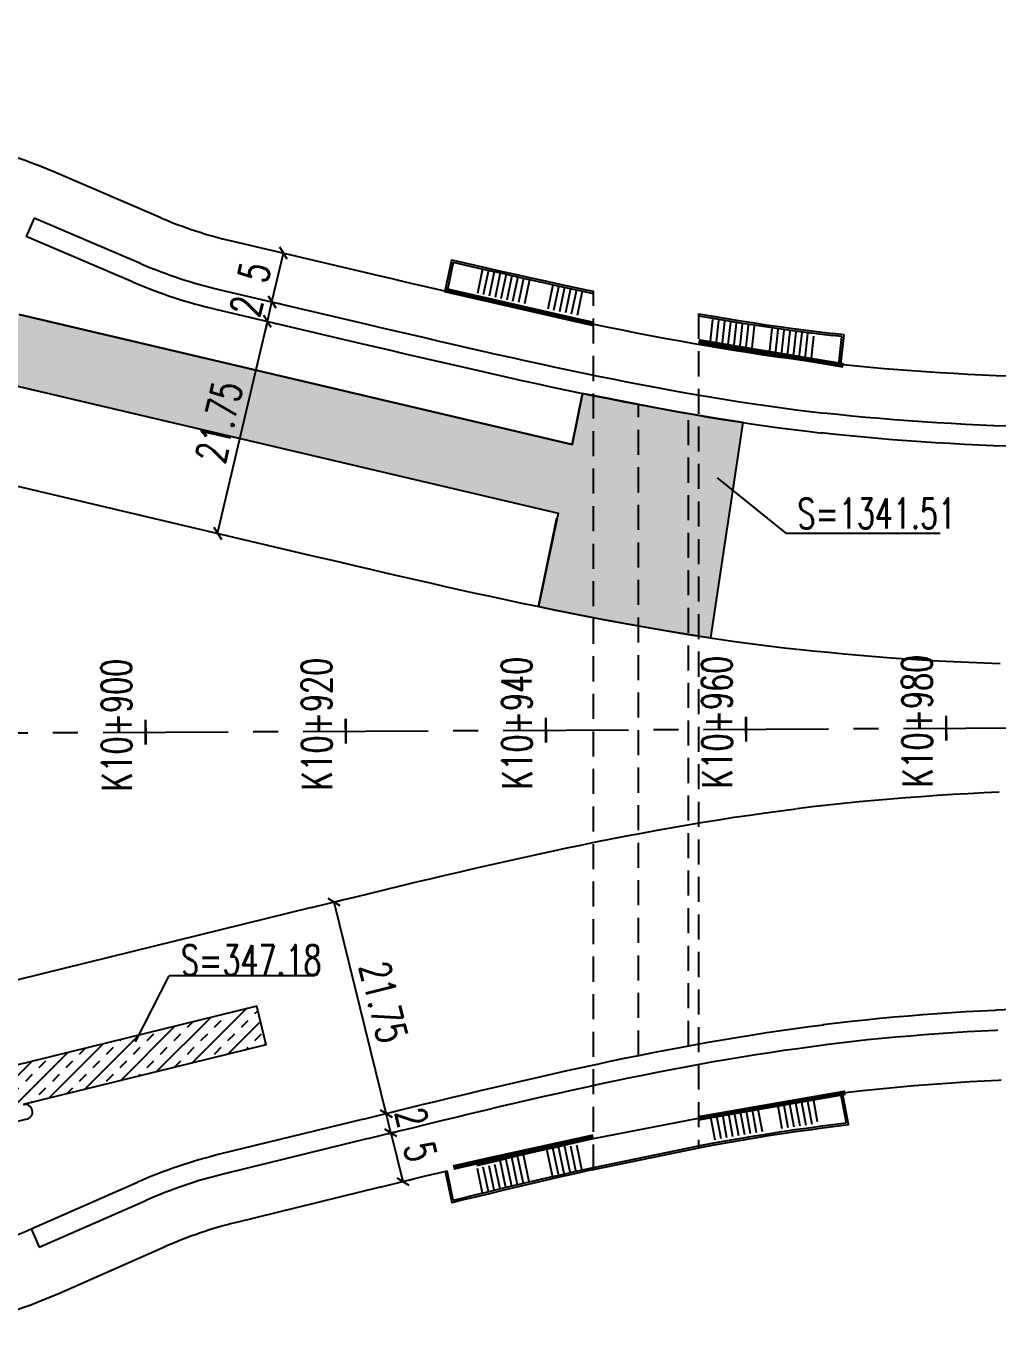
# Model space of a CAD drawing. Extents: x 113363 to 119694, y 18926 to 19620.
# Drawn here: x 115055.3 to 115152.4, y 19210.6 to 19341.7 of the extents above; entities that cross this region are included whole.
import ezdxf
from ezdxf.enums import TextEntityAlignment as Align

# ---------------------------------------------------------------- set-up
doc = ezdxf.new("R2010")
doc.units = 0
for name, pattern in [('CENTER', [2, 1.25, -0.25, 0.25, -0.25]), ('CONTINOUS', [0]), ('HIDDENX2', [0.75, 0.5, -0.25])]:
    doc.linetypes.add(name, pattern=pattern)
for name, color, linetype in [('AXIS', 2, 'Continuous'), ('SZ-ZH-DIM', 7, 'Continuous'), ('人行道', 1, 'Continuous'), ('地下通道', 6, 'Continuous'), ('对应标注', 1, 'Continuous'), ('树池绿化', 3, 'Continuous'), ('横断面宽度标注', 7, 'Continuous'), ('现状', 5, 'Continuous'), ('计量填充层2', 241, 'Continuous'), ('辅助填充', 3, 'Continuous')]:
    doc.layers.add(name, color=color, linetype=linetype)
doc.styles.add('hysztext', font='txtd.shx', dxfattribs={"width": 0.7, "bigfont": 'hztxt.shx'})
doc.styles.add('txtd', font='txtd.shx', dxfattribs={"width": 0.7, "bigfont": 'hztxt.shx'})
doc.dimstyles.get("Standard").update_dxf_attribs({"dimtxt": 3, "dimasz": 1, "dimexe": 1, "dimexo": 0.625, "dimgap": 0.9, "dimtad": 1, "dimdsep": 46, "dimtxsty": 'txtd', "dimblk": 'OBLIQUE', "dimcen": 0.09, "dimclrd": 256, "dimadec": 0, "dimazin": 0, "dimtfac": 1, "dimtix": 1, "dimtmove": 2, "dimatfit": 3, "dimfxl": 1, "dimtolj": 1, "dimtzin": 0, "dimlwd": -1, "dimarcsym": 0})

# ---------------------------------------------------------------- blocks, each defined once
blk = doc.blocks.new('_Oblique')
at = {"color": 0, "linetype": 'ByBlock', "lineweight": -2}
blk.add_line((-0.5, -0.5), (0.5, 0.5), dxfattribs=at)
blk = doc.blocks.new('*U47')
at = {"layer": '横断面宽度标注', "linetype": 'CONTINOUS', "transparency": 16777216}
blk.add_line((115074.44, 19291.09), (115079.42, 19312.26), dxfattribs=at)
at = {"layer": '横断面宽度标注', "color": 0, "linetype": 'CONTINOUS', "lineweight": -2, "transparency": 16777216}
for p, q in [((115080.02, 19312.12), (115080.39, 19312.03)), ((115075.05, 19290.94), (115075.42, 19290.86))]:
    blk.add_line(p, q, dxfattribs=at)
at = {"layer": '横断面宽度标注', "linetype": 'CONTINOUS', "transparency": 16777216}
for p, rotation in [((115079.42, 19312.26), 76.78580973815012), ((115074.44, 19291.09), 256.7858097381501)]:
    blk.add_blockref('_Oblique', p, dxfattribs=dict(at, rotation=rotation))
at = {"layer": '横断面宽度标注', "color": 0, "linetype": 'CONTINOUS', "transparency": 16777216, "insert": (115074.59, 19302.22), "char_height": 3, "width": 0.000000001, "attachment_point": 5, "rotation": 76.7858, "style": 'txtd'}
blk.add_mtext('\\A1;21.75', dxfattribs=at)
blk = doc.blocks.new('*U58')
at = {"layer": '横断面宽度标注', "linetype": 'CONTINOUS', "transparency": 16777216}
for p, q in [((115079.42, 19312.26), (115079.87, 19314.21)), ((115079.87, 19314.21), (115080.1, 19315.18)), ((115079.42, 19312.26), (115079.19, 19311.29))]:
    blk.add_line(p, q, dxfattribs=at)
at = {"layer": '横断面宽度标注', "color": 0, "linetype": 'CONTINOUS', "lineweight": -2, "transparency": 16777216}
for p, q in [((115080.48, 19314.07), (115080.85, 19313.98)), ((115080.02, 19312.12), (115080.39, 19312.03))]:
    blk.add_line(p, q, dxfattribs=at)
at = {"layer": '横断面宽度标注', "linetype": 'CONTINOUS', "transparency": 16777216}
for p, rotation in [((115079.87, 19314.21), 256.7858097384218), ((115079.42, 19312.26), 76.78580973842183)]:
    blk.add_blockref('_Oblique', p, dxfattribs=dict(at, rotation=rotation))
at = {"layer": '横断面宽度标注', "color": 0, "linetype": 'CONTINOUS', "transparency": 16777216, "insert": (115077.31, 19313.78), "char_height": 3, "width": 0.000000001, "attachment_point": 5, "rotation": 76.7858, "style": 'txtd'}
blk.add_mtext('\\A1;2', dxfattribs=at)
blk = doc.blocks.new('*U69')
at = {"layer": '横断面宽度标注', "color": 0, "linetype": 'CONTINOUS', "lineweight": -2, "transparency": 16777216}
for p, q in [((115080.41, 19319.22), (115080.04, 19319.3)), ((115080.48, 19314.07), (115080.85, 19313.98))]:
    blk.add_line(p, q, dxfattribs=at)
at = {"layer": '横断面宽度标注', "linetype": 'CONTINOUS', "transparency": 16777216}
blk.add_line((115079.87, 19314.21), (115081.02, 19319.08), dxfattribs=at)
for p, rotation in [((115081.02, 19319.08), 76.7858097384218), ((115079.87, 19314.21), 256.7858097384218)]:
    blk.add_blockref('_Oblique', p, dxfattribs=dict(at, rotation=rotation))
at = {"layer": '横断面宽度标注', "color": 0, "linetype": 'CONTINOUS', "transparency": 16777216, "insert": (115078.11, 19317.19), "char_height": 3, "width": 0.000000001, "attachment_point": 5, "rotation": 76.7858, "style": 'txtd'}
blk.add_mtext('\\A1;5', dxfattribs=at)
blk = doc.blocks.new('*U80')
at = {"layer": '横断面宽度标注', "linetype": 'CONTINOUS', "transparency": 16777216}
for p, q in [((115091.28, 19233.14), (115091.04, 19234.11)), ((115091.75, 19231.2), (115091.28, 19233.14)), ((115091.75, 19231.2), (115091.99, 19230.23))]:
    blk.add_line(p, q, dxfattribs=at)
at = {"layer": '横断面宽度标注', "color": 0, "linetype": 'CONTINOUS', "lineweight": -2, "transparency": 16777216}
for p, q in [((115091.14, 19233.1), (115092.25, 19233.38)), ((115091.61, 19231.16), (115092.72, 19231.43))]:
    blk.add_line(p, q, dxfattribs=at)
at = {"layer": '横断面宽度标注', "linetype": 'CONTINOUS', "transparency": 16777216}
for p, rotation in [((115091.28, 19233.14), 283.7855561262949), ((115091.75, 19231.2), 103.7855561262949)]:
    blk.add_blockref('_Oblique', p, dxfattribs=dict(at, rotation=rotation))
at = {"layer": '横断面宽度标注', "color": 0, "linetype": 'CONTINOUS', "transparency": 16777216, "insert": (115093.84, 19232.74), "char_height": 3, "width": 0.000000001, "attachment_point": 5, "rotation": 283.7856, "style": 'txtd'}
blk.add_mtext('\\A1;2', dxfattribs=at)
blk = doc.blocks.new('*U91')
at = {"layer": '横断面宽度标注', "color": 0, "linetype": 'CONTINOUS', "lineweight": -2, "transparency": 16777216}
for p, q in [((115091.44, 19231.12), (115092.72, 19231.43)), ((115093.55, 19226.49), (115093.91, 19226.58))]:
    blk.add_line(p, q, dxfattribs=at)
at = {"layer": '横断面宽度标注', "linetype": 'CONTINOUS', "transparency": 16777216}
blk.add_line((115091.75, 19231.2), (115092.94, 19226.34), dxfattribs=at)
for p, rotation in [((115091.75, 19231.2), 103.7855561263446), ((115092.94, 19226.34), 283.7855561263445)]:
    blk.add_blockref('_Oblique', p, dxfattribs=dict(at, rotation=rotation))
at = {"layer": '横断面宽度标注', "color": 0, "linetype": 'CONTINOUS', "transparency": 16777216, "insert": (115094.68, 19229.34), "char_height": 3, "width": 0.000000001, "attachment_point": 5, "rotation": 283.7856, "style": 'txtd'}
blk.add_mtext('\\A1;5', dxfattribs=at)
blk = doc.blocks.new('*U102')
at = {"layer": '横断面宽度标注', "color": 0, "linetype": 'CONTINOUS', "lineweight": -2, "transparency": 16777216}
for p, q in [((115085.95, 19254.23), (115087.06, 19254.5)), ((115091.14, 19233.1), (115092.25, 19233.38))]:
    blk.add_line(p, q, dxfattribs=at)
at = {"layer": '横断面宽度标注', "linetype": 'CONTINOUS', "transparency": 16777216}
blk.add_line((115091.28, 19233.14), (115086.09, 19254.26), dxfattribs=at)
for p, rotation in [((115086.09, 19254.26), 103.7855561263446), ((115091.28, 19233.14), 283.7855561263445)]:
    blk.add_blockref('_Oblique', p, dxfattribs=dict(at, rotation=rotation))
at = {"layer": '横断面宽度标注', "color": 0, "linetype": 'CONTINOUS', "transparency": 16777216, "insert": (115091.02, 19244.27), "char_height": 3, "width": 0.000000001, "attachment_point": 5, "rotation": 283.7856, "style": 'txtd'}
blk.add_mtext('\\A1;21.75', dxfattribs=at)

msp = doc.modelspace()

# ---------------------------------------------------------------- hatches: boundary and pattern name
at = {"layer": '计量填充层2'}
h = msp.add_hatch(dxfattribs=at)
h.set_pattern_fill('TRANS', color=256, scale=0.3, angle=45, style=0)
h.paths.add_polyline_path([(114676.45, 19303.319), (114676.852, 19301.873), (114774.965, 19325.946), (114785.597, 19328.539), (114793.198, 19330.344), (114798.595, 19331.579), (114808.349, 19333.677), (114815.183, 19335.014), (114823.781, 19336.503), (114833.939, 19337.944), (114840.923, 19338.731), (114848.657, 19339.411), (114857.205, 19339.931), (114868.313, 19340.242), (114877.786, 19340.185), (114886.579, 19339.866), (114896.364, 19339.207), (114906.313, 19338.209), (114917.793, 19336.641), (114926.66, 19335.136), (114934.338, 19333.66), (114943.97, 19331.63), (114951.767, 19329.882), (114959.574, 19328.073), (114973.448, 19324.817), (114983.524, 19322.451), (114996.861, 19319.32), (115008.509, 19316.585), (115108.453, 19293.117), (115106.515, 19283.77), (115108.597, 19283.345), (115113.471, 19282.395), (115118.787, 19281.443), (115123.722, 19280.65), (115126.969, 19302.156), (115124.563, 19302.532), (115120.578, 19303.207), (115118.051, 19303.666), (115113.49, 19304.546), (115110.9, 19305.074), (115109.851, 19299.979), (115054.615, 19312.949), (115053.929, 19310.028), (115054.277, 19309.839), (115054.481, 19309.493), (115054.412, 19308.933), (115054.088, 19308.625), (115053.586, 19308.568), (115053.357, 19307.594), (115004.89, 19318.975), (114992.833, 19321.806), (114980.944, 19324.598), (114967.918, 19327.656), (114960.654, 19329.361), (114955.299, 19330.608), (114948.528, 19332.154), (114941.486, 19333.704), (114932.608, 19335.535), (114924.79, 19336.997), (114916.297, 19338.387), (114908.233, 19339.49), (114902.694, 19340.119), (114893.148, 19340.963), (114883.768, 19341.497), (114874.254, 19341.741), (114867.386, 19341.732), (114859.133, 19341.515), (114847.587, 19340.834), (114837.035, 19339.823), (114827.419, 19338.576), (114818.499, 19337.138), (114809.104, 19335.361), (114800.31, 19333.499), (114792.871, 19331.808), (114781.615, 19329.118), (114773.342, 19327.092), (114765.561, 19325.183), (114756.098, 19322.861), (114748.337, 19320.957), (114740.65, 19319.071), (114732.761, 19317.135), (114726.947, 19315.709), (114719.515, 19313.885), (114708.533, 19311.191)])
h = msp.add_hatch(dxfattribs=at)
h.set_pattern_fill('TRANS', color=256, scale=0.3, angle=45, style=0)
h.paths.add_polyline_path([(115041.354, 19243.289), (115039.828, 19242.914, -0.3265726), (115039.173, 19243.184), (115039.149, 19242.867), (115025.205, 19240.465), (115028.387, 19227.494), (115055.017, 19234.028), (115079.297, 19239.985), (115078.344, 19243.87), (115043.32, 19235.276)])

# ---------------------------------------------------------------- linework, layer by layer
at = {"layer": 'AXIS', "color": 211, "linetype": 'CENTER', "ltscale": 10}
msp.add_line((113543.008, 19263.619), (119536.495, 19293.532), dxfattribs=at)
at = {"layer": 'SZ-ZH-DIM'}
for points in [[(115067.238, 19272.476, 0.25, 0.25, 0), (115067.251, 19269.976, 0.25, 0.25, 0)], [(115087.238, 19272.576, 0.25, 0.25, 0), (115087.251, 19270.076, 0.25, 0.25, 0)], [(115107.238, 19272.676, 0.25, 0.25, 0), (115107.25, 19270.176, 0.25, 0.25, 0)], [(115127.238, 19272.776, 0.25, 0.25, 0), (115127.25, 19270.276, 0.25, 0.25, 0)], [(115147.237, 19272.876, 0.25, 0.25, 0), (115147.25, 19270.376, 0.25, 0.25, 0)]]:
    msp.add_lwpolyline(points, format="xyseb", dxfattribs=at)
at = {"layer": '人行道', "ltscale": 10}
for p, q in [((115068.753, 19322.617), (115058.068, 19327.183)), ((115075.822, 19320.295), (115090.371, 19316.879)), ((115112.001, 19230.628), (115122.501, 19232.659)), ((115090.685, 19225.79), (115076.311, 19222.263)), ((115058.626, 19215.199), (115069.265, 19219.871))]:
    msp.add_line(p, q, dxfattribs=at)
for points in [[(115090.37, 19316.88), (115091.844, 19316.533), (115093.314, 19316.189), (115094.779, 19315.846), (115096.24, 19315.505), (115097.378, 19315.241)], [(115100.302, 19314.566), (115100.597, 19314.498), (115102.041, 19314.169), (115103.481, 19313.843), (115104.917, 19313.522), (115106.349, 19313.205), (115107.778, 19312.892), (115109.202, 19312.585), (115110.623, 19312.283), (115112.039, 19311.986), (115113.453, 19311.695), (115114.862, 19311.41), (115116.268, 19311.132), (115117.671, 19310.86), (115119.07, 19310.596), (115120.465, 19310.339), (115121.857, 19310.089), (115123.246, 19309.847), (115124.631, 19309.614), (115126.013, 19309.389), (115127.391, 19309.172), (115128.766, 19308.964), (115130.137, 19308.766), (115131.505, 19308.577), (115132.869, 19308.398), (115133.733, 19308.291)], [(115158.824, 19306.631), (115157.971, 19306.651), (115156.534, 19306.689), (115155.101, 19306.732), (115153.673, 19306.781), (115152.251, 19306.836), (115150.833, 19306.898), (115149.42, 19306.966), (115148.013, 19307.041), (115146.611, 19307.123), (115145.214, 19307.213), (115143.822, 19307.31), (115142.436, 19307.416), (115141.055, 19307.529), (115139.679, 19307.651), (115138.309, 19307.782), (115136.945, 19307.922), (115136.515, 19307.969)], [(115152.728, 19236.462), (115152.462, 19236.449), (115151.045, 19236.374), (115149.633, 19236.291), (115148.227, 19236.202), (115146.825, 19236.106), (115145.429, 19236.003), (115144.039, 19235.891), (115142.653, 19235.772), (115141.274, 19235.645), (115139.9, 19235.509), (115138.531, 19235.365), (115137.168, 19235.212), (115136.69, 19235.154)], [(115090.684, 19225.79), (115092.155, 19226.15), (115093.621, 19226.51), (115095.083, 19226.867), (115096.541, 19227.223), (115097.375, 19227.425)]]:
    msp.add_lwpolyline(points, dxfattribs=at)
for centre, radius, start, end in [((115035.668, 19274.769), 57, 66.85956, 76.78581), ((115085.652, 19362.157), 43, 246.85956, 256.78581), ((115086.557, 19180.501), 43, 103.78556, 113.7118), ((115035.704, 19267.387), 57, 283.78556, 293.7118)]:
    msp.add_arc(centre, radius, start, end, dxfattribs=at)
at = {"layer": '地下通道', "ltscale": 5}
for p, q in [((115097.993, 19318.178), (115097.378, 19315.241)), ((115097.993, 19318.178), (115097.378, 19315.241)), ((115136.515, 19307.969), (115136.82, 19310.752)), ((115136.515, 19307.969), (115136.82, 19310.752)), ((115136.713, 19307.947), (115137.04, 19310.929)), ((115136.713, 19307.947), (115137.04, 19310.929)), ((115136.69, 19235.154), (115137.233, 19232.206)), ((115136.69, 19235.154), (115137.233, 19232.206)), ((115104.411, 19226.026), (115103.837, 19228.768)), ((115104.411, 19226.026), (115103.837, 19228.768)), ((115104.995, 19226.163), (115104.421, 19228.905)), ((115104.995, 19226.163), (115104.421, 19228.905)), ((115105.579, 19226.3), (115105.005, 19229.042)), ((115105.579, 19226.3), (115105.005, 19229.042)), ((115107.904, 19226.907), (115107.344, 19229.583)), ((115107.904, 19226.907), (115107.344, 19229.583)), ((115108.491, 19227.035), (115107.929, 19229.717)), ((115108.491, 19227.035), (115107.929, 19229.717)), ((115109.077, 19227.162), (115108.514, 19229.85)), ((115109.077, 19227.162), (115108.514, 19229.85)), ((115109.664, 19227.288), (115109.099, 19229.982)), ((115109.664, 19227.288), (115109.099, 19229.982)), ((115112.001, 19227.761), (115122.501, 19229.916)), ((115112.001, 19227.761), (115122.501, 19229.916)), ((115112.001, 19227.556), (115122.691, 19229.748)), ((115112.001, 19227.556), (115122.691, 19229.748)), ((115097.99, 19224.487), (115097.375, 19227.425)), ((115097.99, 19224.487), (115097.375, 19227.425)), ((115103.243, 19225.75), (115102.668, 19228.491)), ((115103.243, 19225.75), (115102.668, 19228.491)), ((115103.827, 19225.888), (115103.253, 19228.629)), ((115103.827, 19225.888), (115103.253, 19228.629))]:
    msp.add_line(p, q, dxfattribs=at)
at = {"layer": '地下通道', "linetype": 'HIDDENX2', "ltscale": 5}
for p, q in [((115100.917, 19317.503), (115100.302, 19314.566)), ((115100.917, 19317.503), (115100.302, 19314.566)), ((115101.502, 19317.369), (115100.928, 19314.628)), ((115101.502, 19317.369), (115100.928, 19314.628)), ((115102.087, 19317.236), (115101.513, 19314.495)), ((115102.087, 19317.236), (115101.513, 19314.495)), ((115102.672, 19317.102), (115102.098, 19314.361)), ((115102.672, 19317.102), (115102.098, 19314.361)), ((115103.257, 19316.97), (115102.683, 19314.229)), ((115103.257, 19316.97), (115102.683, 19314.229)), ((115103.842, 19316.838), (115103.268, 19314.097)), ((115103.842, 19316.838), (115103.268, 19314.097)), ((115104.428, 19316.706), (115103.854, 19313.965)), ((115104.428, 19316.706), (115103.854, 19313.965)), ((115105.015, 19316.583), (115104.439, 19313.834)), ((115105.015, 19316.583), (115104.439, 19313.834)), ((115105.602, 19316.46), (115105.025, 19313.703)), ((115105.602, 19316.46), (115105.025, 19313.703)), ((115107.943, 19315.927), (115107.369, 19313.187)), ((115107.943, 19315.927), (115107.369, 19313.187)), ((115108.529, 19315.799), (115107.955, 19313.059)), ((115108.529, 19315.799), (115107.955, 19313.059)), ((115109.116, 19315.673), (115108.542, 19312.932)), ((115109.116, 19315.673), (115108.542, 19312.932)), ((115109.702, 19315.546), (115109.128, 19312.805)), ((115109.702, 19315.546), (115109.128, 19312.805)), ((115110.289, 19315.421), (115109.715, 19312.68)), ((115110.289, 19315.421), (115109.715, 19312.68)), ((115110.876, 19315.296), (115110.302, 19312.555)), ((115110.876, 19315.296), (115110.302, 19312.555)), ((115112.001, 19227.556), (115112.001, 19315.263)), ((115112.001, 19227.556), (115112.001, 19315.263)), ((115122.501, 19313.022), (115122.501, 19229.709)), ((115122.501, 19313.022), (115122.501, 19229.709)), ((115123.657, 19309.981), (115123.941, 19312.57)), ((115123.657, 19309.981), (115123.941, 19312.57)), ((115124.25, 19309.881), (115124.534, 19312.47)), ((115124.25, 19309.881), (115124.534, 19312.47)), ((115124.843, 19309.782), (115125.126, 19312.37)), ((115124.843, 19309.782), (115125.126, 19312.37)), ((115125.436, 19309.685), (115125.719, 19312.273)), ((115125.436, 19309.685), (115125.719, 19312.273)), ((115126.029, 19309.589), (115126.312, 19312.177)), ((115126.029, 19309.589), (115126.312, 19312.177)), ((115126.622, 19309.495), (115126.906, 19312.083)), ((115126.622, 19309.495), (115126.906, 19312.083)), ((115127.215, 19309.402), (115127.499, 19311.989)), ((115127.215, 19309.402), (115127.499, 19311.989)), ((115127.809, 19309.311), (115128.093, 19311.898)), ((115127.809, 19309.311), (115128.093, 19311.898)), ((115129.591, 19309.047), (115129.874, 19311.633)), ((115129.591, 19309.047), (115129.874, 19311.633)), ((115130.185, 19308.961), (115130.469, 19311.547)), ((115130.185, 19308.961), (115130.469, 19311.547)), ((115130.78, 19308.879), (115131.063, 19311.465)), ((115130.78, 19308.879), (115131.063, 19311.465)), ((115131.374, 19308.797), (115131.658, 19311.383)), ((115131.374, 19308.797), (115131.658, 19311.383)), ((115131.969, 19308.718), (115132.253, 19311.303)), ((115131.969, 19308.718), (115132.253, 19311.303)), ((115132.564, 19308.64), (115132.848, 19311.225)), ((115132.564, 19308.64), (115132.848, 19311.225)), ((115133.159, 19308.564), (115133.443, 19311.149)), ((115133.159, 19308.564), (115133.443, 19311.149)), ((115133.733, 19308.291), (115134.038, 19311.075)), ((115133.733, 19308.291), (115134.038, 19311.075)), ((115116.501, 19238.934), (115116.501, 19303.958)), ((115116.501, 19238.934), (115116.501, 19303.958)), ((115121.501, 19239.901), (115121.501, 19303.046)), ((115121.501, 19239.901), (115121.501, 19303.046)), ((115130.377, 19234.098), (115130.885, 19231.343)), ((115130.377, 19234.098), (115130.885, 19231.343)), ((115130.97, 19234.186), (115131.478, 19231.431)), ((115130.97, 19234.186), (115131.478, 19231.431)), ((115131.564, 19234.274), (115132.072, 19231.519)), ((115131.564, 19234.274), (115132.072, 19231.519)), ((115132.159, 19234.359), (115132.667, 19231.603)), ((115132.159, 19234.359), (115132.667, 19231.603)), ((115132.753, 19234.444), (115133.261, 19231.688)), ((115132.753, 19234.444), (115133.261, 19231.688)), ((115133.348, 19234.526), (115133.856, 19231.769)), ((115133.348, 19234.526), (115133.856, 19231.769)), ((115133.907, 19234.803), (115134.452, 19231.849)), ((115133.907, 19234.803), (115134.452, 19231.849)), ((115123.668, 19232.978), (115124.176, 19230.225)), ((115123.668, 19232.978), (115124.176, 19230.225)), ((115124.259, 19233.084), (115124.767, 19230.33)), ((115124.259, 19233.084), (115124.767, 19230.33)), ((115124.85, 19233.19), (115125.357, 19230.436)), ((115124.85, 19233.19), (115125.357, 19230.436)), ((115125.441, 19233.292), (115125.949, 19230.539)), ((115125.441, 19233.292), (115125.949, 19230.539)), ((115126.032, 19233.395), (115126.54, 19230.641)), ((115126.032, 19233.395), (115126.54, 19230.641)), ((115126.624, 19233.495), (115127.131, 19230.741)), ((115126.624, 19233.495), (115127.131, 19230.741)), ((115127.215, 19233.594), (115127.723, 19230.84)), ((115127.215, 19233.594), (115127.723, 19230.84)), ((115127.807, 19233.692), (115128.315, 19230.938)), ((115127.807, 19233.692), (115128.315, 19230.938)), ((115128.4, 19233.788), (115128.908, 19231.034)), ((115128.4, 19233.788), (115128.908, 19231.034)), ((115110.25, 19227.414), (115109.685, 19230.114)), ((115110.25, 19227.414), (115109.685, 19230.114)), ((115110.837, 19227.539), (115110.27, 19230.245)), ((115110.837, 19227.539), (115110.27, 19230.245)), ((115100.907, 19225.192), (115100.292, 19228.13)), ((115100.907, 19225.192), (115100.292, 19228.13)), ((115101.491, 19225.332), (115100.917, 19228.074)), ((115101.491, 19225.332), (115100.917, 19228.074)), ((115102.075, 19225.472), (115101.501, 19228.213)), ((115102.075, 19225.472), (115101.501, 19228.213)), ((115102.659, 19225.611), (115102.085, 19228.353)), ((115102.659, 19225.611), (115102.085, 19228.353))]:
    msp.add_line(p, q, dxfattribs=at)
at = {"layer": '地下通道', "ltscale": 5}
for points in [[(115097.182, 19315.282), (115097.839, 19318.419), (115098.419, 19318.284), (115099.868, 19317.949), (115101.311, 19317.618), (115102.75, 19317.29), (115104.184, 19316.965), (115105.613, 19316.645), (115107.037, 19316.33), (115108.457, 19316.019), (115109.873, 19315.714), (115111.283, 19315.414), (115112.001, 19315.263)], [(115097.182, 19315.282), (115097.839, 19318.419), (115098.419, 19318.284), (115099.868, 19317.949), (115101.311, 19317.618), (115102.75, 19317.29), (115104.184, 19316.965), (115105.613, 19316.645), (115107.037, 19316.33), (115108.457, 19316.019), (115109.873, 19315.714), (115111.283, 19315.414), (115112.001, 19315.263)], [(115097.993, 19318.178), (115098.374, 19318.089), (115099.823, 19317.754), (115101.267, 19317.423), (115102.706, 19317.095), (115104.14, 19316.77), (115105.569, 19316.45), (115106.994, 19316.135), (115108.415, 19315.824), (115109.831, 19315.518), (115111.242, 19315.218), (115112.001, 19315.059)], [(115097.993, 19318.178), (115098.374, 19318.089), (115099.823, 19317.754), (115101.267, 19317.423), (115102.706, 19317.095), (115104.14, 19316.77), (115105.569, 19316.45), (115106.994, 19316.135), (115108.415, 19315.824), (115109.831, 19315.518), (115111.242, 19315.218), (115112.001, 19315.059)], [(115136.82, 19310.752), (115135.902, 19310.853)], [(115136.82, 19310.752), (115135.902, 19310.853)], [(115137.04, 19310.929), (115135.925, 19311.051)], [(115137.04, 19310.929), (115135.925, 19311.051)], [(115122.501, 19229.712), (115122.691, 19229.748), (115124.06, 19230.001), (115125.426, 19230.245), (115126.788, 19230.481), (115128.145, 19230.708), (115129.499, 19230.926), (115130.848, 19231.135), (115132.193, 19231.334), (115133.534, 19231.524), (115134.871, 19231.704), (115137.468, 19232.034), (115136.886, 19235.19)], [(115122.501, 19229.712), (115122.691, 19229.748), (115124.06, 19230.001), (115125.426, 19230.245), (115126.788, 19230.481), (115128.145, 19230.708), (115129.499, 19230.926), (115130.848, 19231.135), (115132.193, 19231.334), (115133.534, 19231.524), (115134.871, 19231.704), (115137.468, 19232.034), (115136.886, 19235.19)], [(115122.501, 19229.916), (115122.654, 19229.945), (115124.025, 19230.198), (115125.391, 19230.442), (115126.754, 19230.678), (115128.113, 19230.905), (115129.467, 19231.124), (115130.818, 19231.333), (115132.164, 19231.532), (115133.507, 19231.722), (115134.845, 19231.902), (115137.233, 19232.206)], [(115122.501, 19229.916), (115122.654, 19229.945), (115124.025, 19230.198), (115125.391, 19230.442), (115126.754, 19230.678), (115128.113, 19230.905), (115129.467, 19231.124), (115130.818, 19231.333), (115132.164, 19231.532), (115133.507, 19231.722), (115134.845, 19231.902), (115137.233, 19232.206)], [(115097.179, 19227.384), (115097.836, 19224.244), (115098.747, 19224.466), (115100.192, 19224.815), (115101.632, 19225.161), (115103.068, 19225.503), (115104.498, 19225.841), (115105.924, 19226.176), (115107.345, 19226.505), (115108.762, 19226.83), (115110.174, 19227.15), (115111.582, 19227.464), (115112.001, 19227.556)], [(115097.179, 19227.384), (115097.836, 19224.244), (115098.747, 19224.466), (115100.192, 19224.815), (115101.632, 19225.161), (115103.068, 19225.503), (115104.498, 19225.841), (115105.924, 19226.176), (115107.345, 19226.505), (115108.762, 19226.83), (115110.174, 19227.15), (115111.582, 19227.464), (115112.001, 19227.556)], [(115097.99, 19224.487), (115098.7, 19224.66), (115100.145, 19225.009), (115101.586, 19225.355), (115103.021, 19225.698), (115104.452, 19226.036), (115105.879, 19226.37), (115107.3, 19226.7), (115108.718, 19227.025), (115110.13, 19227.345), (115111.539, 19227.659), (115112.001, 19227.761)], [(115097.99, 19224.487), (115098.7, 19224.66), (115100.145, 19225.009), (115101.586, 19225.355), (115103.021, 19225.698), (115104.452, 19226.036), (115105.879, 19226.37), (115107.3, 19226.7), (115108.718, 19227.025), (115110.13, 19227.345), (115111.539, 19227.659), (115112.001, 19227.761)]]:
    msp.add_lwpolyline(points, dxfattribs=at)
at = {"layer": '地下通道', "linetype": 'HIDDENX2', "ltscale": 5}
for points in [[(115112.001, 19311.994, 0.5, 0.5, 0), (115097.14, 19315.391, 0.5, 0.5, 0)], [(115112.001, 19311.994, 0.5, 0.5, 0), (115097.14, 19315.391, 0.5, 0.5, 0)], [(115122.501, 19310.258, 0.5, 0.5, 0), (115136.979, 19307.864, 0.5, 0.5, 0)], [(115122.501, 19310.258, 0.5, 0.5, 0), (115136.979, 19307.864, 0.5, 0.5, 0)], [(115122.501, 19232.659, 0.5, 0.5, 0), (115137.168, 19235.212, 0.5, 0.5, 0)], [(115122.501, 19232.659, 0.5, 0.5, 0), (115137.168, 19235.212, 0.5, 0.5, 0)], [(115112.001, 19230.832, 0.5, 0.5, 0), (115102.002, 19228.648, 0.5, 0.5, 0), (115097.988, 19227.743, 0.5, 0.5, 0)], [(115112.001, 19230.832, 0.5, 0.5, 0), (115102.002, 19228.648, 0.5, 0.5, 0), (115097.988, 19227.743, 0.5, 0.5, 0)]]:
    msp.add_lwpolyline(points, format="xyseb", dxfattribs=at)
for points in [[(115100.346, 19314.761), (115100.642, 19314.693), (115102.086, 19314.364), (115103.525, 19314.039), (115104.961, 19313.717), (115106.392, 19313.4), (115107.82, 19313.088), (115109.244, 19312.78), (115110.664, 19312.478), (115112.001, 19312.198)], [(115100.346, 19314.761), (115100.642, 19314.693), (115102.086, 19314.364), (115103.525, 19314.039), (115104.961, 19313.717), (115106.392, 19313.4), (115107.82, 19313.088), (115109.244, 19312.78), (115110.664, 19312.478), (115112.001, 19312.198)], [(115100.346, 19314.761), (115100.642, 19314.693), (115102.086, 19314.364), (115103.525, 19314.039), (115104.961, 19313.717), (115106.392, 19313.4), (115107.82, 19313.088), (115109.244, 19312.78), (115110.664, 19312.478), (115112.001, 19312.198)], [(115100.346, 19314.761), (115100.642, 19314.693), (115102.086, 19314.364), (115103.525, 19314.039), (115104.961, 19313.717), (115106.392, 19313.4), (115107.82, 19313.088), (115109.244, 19312.78), (115110.664, 19312.478), (115112.001, 19312.198)], [(115122.501, 19313.022), (115123.753, 19312.804), (115125.122, 19312.573), (115126.487, 19312.351), (115127.848, 19312.137), (115129.204, 19311.932), (115130.557, 19311.737), (115131.905, 19311.551), (115132.501, 19311.472)], [(115122.501, 19313.022), (115123.753, 19312.804), (115125.122, 19312.573), (115126.487, 19312.351), (115127.848, 19312.137), (115129.204, 19311.932), (115130.557, 19311.737), (115131.905, 19311.551), (115133.249, 19311.374), (115134.589, 19311.208), (115135.925, 19311.051)], [(115122.501, 19313.022), (115123.753, 19312.804), (115125.122, 19312.573), (115126.487, 19312.351), (115127.848, 19312.137), (115129.204, 19311.932), (115130.557, 19311.737), (115131.905, 19311.551), (115132.501, 19311.472)], [(115122.501, 19313.022), (115123.753, 19312.804), (115125.122, 19312.573), (115126.487, 19312.351), (115127.848, 19312.137), (115129.204, 19311.932), (115130.557, 19311.737), (115131.905, 19311.551), (115133.249, 19311.374), (115134.589, 19311.208), (115135.925, 19311.051)], [(115122.501, 19312.819), (115123.719, 19312.607), (115125.089, 19312.376), (115126.455, 19312.153), (115127.817, 19311.939), (115129.175, 19311.734), (115130.529, 19311.539), (115131.878, 19311.352), (115133.224, 19311.176), (115134.565, 19311.009), (115135.902, 19310.853)], [(115122.501, 19312.819), (115123.719, 19312.607), (115125.089, 19312.376), (115126.455, 19312.153), (115127.817, 19311.939), (115129.175, 19311.734), (115130.529, 19311.539), (115131.878, 19311.352), (115133.224, 19311.176), (115134.565, 19311.009), (115135.902, 19310.853)], [(115122.501, 19310.18), (115123.28, 19310.044), (115124.664, 19309.811), (115126.044, 19309.586), (115127.421, 19309.37), (115128.795, 19309.162), (115130.165, 19308.964), (115131.532, 19308.776), (115132.894, 19308.597), (115133.758, 19308.489)], [(115122.501, 19310.18), (115123.28, 19310.044), (115124.664, 19309.811), (115126.044, 19309.586), (115127.421, 19309.37), (115128.795, 19309.162), (115130.165, 19308.964), (115131.532, 19308.776), (115132.894, 19308.597), (115133.758, 19308.489)], [(115122.501, 19232.764), (115123.524, 19232.952), (115124.906, 19233.2), (115126.284, 19233.438), (115127.659, 19233.668), (115129.03, 19233.889), (115130.398, 19234.101), (115131.763, 19234.304), (115133.124, 19234.496), (115133.944, 19234.606)], [(115122.501, 19232.764), (115123.524, 19232.952), (115124.906, 19233.2), (115126.284, 19233.438), (115127.659, 19233.668), (115129.03, 19233.889), (115130.398, 19234.101), (115131.763, 19234.304), (115133.124, 19234.496), (115133.944, 19234.606)], [(115100.333, 19227.934), (115100.934, 19228.078), (115102.374, 19228.422), (115103.811, 19228.761), (115105.243, 19229.097), (115106.671, 19229.428), (115108.096, 19229.755), (115109.516, 19230.077), (115110.933, 19230.393), (115112.001, 19230.628)], [(115100.333, 19227.934), (115100.934, 19228.078), (115102.374, 19228.422), (115103.811, 19228.761), (115105.243, 19229.097), (115106.671, 19229.428), (115108.096, 19229.755), (115109.516, 19230.077), (115110.933, 19230.393), (115112.001, 19230.628)]]:
    msp.add_lwpolyline(points, dxfattribs=at)
at = {"layer": '对应标注', "linetype": 'CONTINOUS'}
for p, q in [((115124.37, 19296.636), (115131.248, 19291.09)), ((115146.629, 19291.09), (115131.248, 19291.09)), ((115066.221, 19240.306), (115069.589, 19246.903)), ((115083.971, 19246.903), (115069.589, 19246.903))]:
    msp.add_line(p, q, dxfattribs=at)
at = {"layer": '树池绿化'}
for p, q in [((115056.103, 19322.585), (115055.317, 19320.746)), ((115066.788, 19318.019), (115056.103, 19322.585)), ((115066.788, 19318.019), (115056.103, 19322.585)), ((115074.679, 19315.428), (115089.228, 19312.012)), ((115074.679, 19315.428), (115089.228, 19312.012)), ((115089.493, 19230.646), (115075.119, 19227.119)), ((115089.493, 19230.646), (115075.119, 19227.119)), ((115056.615, 19219.777), (115067.254, 19224.449)), ((115056.615, 19219.777), (115067.254, 19224.449)), ((115055.811, 19221.608), (115056.615, 19219.777))]:
    msp.add_line(p, q, dxfattribs=at)
for points in [[(115089.227, 19312.012), (115090.702, 19311.666), (115092.174, 19311.32), (115093.642, 19310.977), (115095.107, 19310.635), (115096.568, 19310.296), (115098.027, 19309.958), (115099.482, 19309.624), (115100.935, 19309.293), (115102.384, 19308.965), (115103.831, 19308.642), (115105.274, 19308.322), (115106.716, 19308.006), (115108.154, 19307.696), (115109.59, 19307.39), (115111.023, 19307.09), (115112.454, 19306.796), (115113.882, 19306.507), (115115.308, 19306.225), (115116.731, 19305.95), (115118.152, 19305.681), (115119.571, 19305.419), (115120.987, 19305.165), (115122.401, 19304.919), (115123.813, 19304.681), (115125.223, 19304.451), (115126.63, 19304.23), (115128.035, 19304.018), (115129.437, 19303.815), (115130.838, 19303.622), (115132.236, 19303.439), (115133.631, 19303.265), (115135.082, 19303.095)], [(115089.227, 19312.012), (115090.702, 19311.666), (115092.174, 19311.32), (115093.642, 19310.977), (115095.107, 19310.635), (115096.568, 19310.296), (115098.027, 19309.958), (115099.482, 19309.624), (115100.935, 19309.293), (115102.384, 19308.965), (115103.831, 19308.642), (115105.274, 19308.322), (115106.716, 19308.006), (115108.154, 19307.696), (115109.59, 19307.39), (115111.023, 19307.09), (115112.454, 19306.796), (115113.882, 19306.507), (115115.308, 19306.225), (115116.731, 19305.95), (115118.152, 19305.681), (115119.571, 19305.419), (115120.987, 19305.165), (115122.401, 19304.919), (115123.813, 19304.681), (115125.223, 19304.451), (115126.63, 19304.23), (115128.035, 19304.018), (115129.437, 19303.815), (115130.838, 19303.622), (115132.236, 19303.439), (115133.631, 19303.265), (115135.082, 19303.095)], [(115158.546, 19301.636), (115157.849, 19301.652), (115156.392, 19301.691), (115154.939, 19301.735), (115153.49, 19301.784), (115152.045, 19301.84), (115150.604, 19301.903), (115149.167, 19301.972), (115147.733, 19302.049), (115146.304, 19302.133), (115144.879, 19302.224), (115143.458, 19302.323), (115142.041, 19302.431), (115140.629, 19302.547), (115139.221, 19302.672), (115137.817, 19302.806), (115136.418, 19302.949), (115134.966, 19303.109)], [(115158.546, 19301.636), (115157.849, 19301.652), (115156.392, 19301.691), (115154.939, 19301.735), (115153.49, 19301.784), (115152.045, 19301.84), (115150.604, 19301.903), (115149.167, 19301.972), (115147.733, 19302.049), (115146.304, 19302.133), (115144.879, 19302.224), (115143.458, 19302.323), (115142.041, 19302.431), (115140.629, 19302.547), (115139.221, 19302.672), (115137.817, 19302.806), (115136.418, 19302.949), (115134.966, 19303.109)], [(115152.361, 19241.45), (115152.207, 19241.443), (115150.767, 19241.366), (115149.33, 19241.282), (115147.898, 19241.192), (115146.469, 19241.093), (115145.045, 19240.988), (115143.625, 19240.874), (115142.209, 19240.752), (115140.798, 19240.622), (115139.392, 19240.483), (115137.989, 19240.335), (115136.592, 19240.178), (115135.141, 19240.005)], [(115152.361, 19241.45), (115152.207, 19241.443), (115150.767, 19241.366), (115149.33, 19241.282), (115147.898, 19241.192), (115146.469, 19241.093), (115145.045, 19240.988), (115143.625, 19240.874), (115142.209, 19240.752), (115140.798, 19240.622), (115139.392, 19240.483), (115137.989, 19240.335), (115136.592, 19240.178), (115135.141, 19240.005)], [(115089.493, 19230.646), (115090.964, 19231.006), (115092.432, 19231.366), (115093.897, 19231.724), (115095.358, 19232.081), (115096.816, 19232.435), (115098.272, 19232.787), (115099.724, 19233.135), (115101.173, 19233.481), (115102.619, 19233.823), (115104.062, 19234.161), (115105.503, 19234.495), (115106.941, 19234.825), (115108.376, 19235.15), (115109.809, 19235.47), (115111.239, 19235.784), (115112.666, 19236.093), (115114.092, 19236.396), (115115.515, 19236.692), (115116.935, 19236.982), (115118.353, 19237.265), (115119.769, 19237.54), (115121.183, 19237.808), (115122.595, 19238.069), (115124.004, 19238.321), (115125.411, 19238.565), (115126.816, 19238.8), (115128.219, 19239.026), (115129.619, 19239.243), (115131.018, 19239.45), (115132.414, 19239.647), (115133.808, 19239.835), (115135.257, 19240.019)], [(115089.493, 19230.646), (115090.964, 19231.006), (115092.432, 19231.366), (115093.897, 19231.724), (115095.358, 19232.081), (115096.816, 19232.435), (115098.272, 19232.787), (115099.724, 19233.135), (115101.173, 19233.481), (115102.619, 19233.823), (115104.062, 19234.161), (115105.503, 19234.495), (115106.941, 19234.825), (115108.376, 19235.15), (115109.809, 19235.47), (115111.239, 19235.784), (115112.666, 19236.093), (115114.092, 19236.396), (115115.515, 19236.692), (115116.935, 19236.982), (115118.353, 19237.265), (115119.769, 19237.54), (115121.183, 19237.808), (115122.595, 19238.069), (115124.004, 19238.321), (115125.411, 19238.565), (115126.816, 19238.8), (115128.219, 19239.026), (115129.619, 19239.243), (115131.018, 19239.45), (115132.414, 19239.647), (115133.808, 19239.835), (115135.257, 19240.019)]]:
    msp.add_lwpolyline(points, dxfattribs=at)
for centre, start, end in [((115085.652, 19362.157), 246.85956, 256.78581), ((115085.652, 19362.157), 246.85956, 256.78581), ((115086.557, 19180.501), 103.78556, 113.7118), ((115086.557, 19180.501), 103.78556, 113.7118)]:
    msp.add_arc(centre, 48, start, end, dxfattribs=at)
at = {"layer": '现状'}
for p, q in [((115066.002, 19316.18), (115055.317, 19320.746)), ((115074.222, 19313.481), (115088.77, 19310.065)), ((115038.417, 19299.547), (115083.799, 19288.891)), ((115083.834, 19253.712), (115038.701, 19242.638)), ((115055.375, 19232.571), (114965.989, 19210.64)), ((115089.017, 19232.588), (115074.643, 19229.061)), ((115055.811, 19221.608), (115066.45, 19226.28))]:
    msp.add_line(p, q, dxfattribs=at)
for points in [[(115088.77, 19310.065), (115090.245, 19309.718), (115091.717, 19309.373), (115093.187, 19309.029), (115094.653, 19308.687), (115096.117, 19308.347), (115097.578, 19308.009), (115099.036, 19307.675), (115100.492, 19307.343), (115101.945, 19307.014), (115103.396, 19306.689), (115104.845, 19306.369), (115106.291, 19306.052), (115107.735, 19305.74), (115109.177, 19305.433), (115110.616, 19305.132), (115112.054, 19304.836), (115113.49, 19304.546), (115114.924, 19304.262), (115116.355, 19303.985), (115117.785, 19303.715), (115119.213, 19303.452), (115120.639, 19303.196), (115122.063, 19302.948), (115123.486, 19302.708), (115124.907, 19302.476), (115126.325, 19302.254), (115127.742, 19302.04), (115129.157, 19301.835), (115130.571, 19301.64), (115131.982, 19301.455), (115133.392, 19301.28), (115134.85, 19301.109)], [(115158.282, 19299.642), (115157.8, 19299.653), (115156.336, 19299.691), (115154.875, 19299.736), (115153.417, 19299.786), (115151.963, 19299.842), (115150.512, 19299.905), (115149.065, 19299.975), (115147.622, 19300.052), (115146.182, 19300.136), (115144.745, 19300.229), (115143.313, 19300.329), (115141.884, 19300.437), (115140.459, 19300.555), (115139.037, 19300.681), (115137.62, 19300.816), (115136.207, 19300.961), (115134.748, 19301.12)], [(115083.799, 19288.891), (115085.277, 19288.544), (115086.756, 19288.197), (115088.237, 19287.85), (115089.721, 19287.504), (115091.207, 19287.159), (115092.694, 19286.815), (115094.184, 19286.473), (115095.677, 19286.132), (115097.172, 19285.794), (115098.669, 19285.459), (115100.169, 19285.127), (115101.671, 19284.798), (115103.176, 19284.473), (115104.684, 19284.152), (115106.195, 19283.836), (115107.709, 19283.525), (115109.225, 19283.218), (115110.745, 19282.917), (115112.268, 19282.623), (115113.793, 19282.334), (115115.322, 19282.052), (115116.854, 19281.778), (115118.39, 19281.51), (115119.928, 19281.251), (115121.47, 19281), (115123.014, 19280.757), (115124.563, 19280.523), (115126.114, 19280.299), (115127.668, 19280.084), (115129.226, 19279.88), (115130.787, 19279.686), (115132.322, 19279.506)], [(115083.799, 19288.891), (115085.277, 19288.544), (115086.756, 19288.197), (115088.237, 19287.85), (115089.721, 19287.504), (115091.207, 19287.159), (115092.694, 19286.815), (115094.184, 19286.473), (115095.677, 19286.132), (115097.172, 19285.794), (115098.669, 19285.459), (115100.169, 19285.127), (115101.671, 19284.798), (115103.176, 19284.473), (115104.684, 19284.152), (115106.195, 19283.836), (115107.709, 19283.525), (115109.225, 19283.218), (115110.745, 19282.917), (115112.268, 19282.623), (115113.793, 19282.334), (115115.322, 19282.052), (115116.854, 19281.778), (115118.39, 19281.51), (115119.928, 19281.251), (115121.47, 19281), (115123.014, 19280.757), (115124.563, 19280.523), (115126.114, 19280.299), (115127.668, 19280.084), (115129.226, 19279.88), (115130.787, 19279.686), (115132.322, 19279.506)], [(115152.622, 19278.05), (115151.07, 19278.11), (115149.517, 19278.178), (115147.962, 19278.253), (115146.406, 19278.336), (115144.849, 19278.427), (115143.29, 19278.527), (115141.73, 19278.636), (115140.169, 19278.755), (115138.606, 19278.883), (115137.043, 19279.022), (115135.479, 19279.171), (115133.914, 19279.332), (115132.378, 19279.5)], [(115152.622, 19278.05), (115151.07, 19278.11), (115149.517, 19278.178), (115147.962, 19278.253), (115146.406, 19278.336), (115144.849, 19278.427), (115143.29, 19278.527), (115141.73, 19278.636), (115140.169, 19278.755), (115138.606, 19278.883), (115137.043, 19279.022), (115135.479, 19279.171), (115133.914, 19279.332), (115132.378, 19279.5)], [(115152.546, 19265.238), (115150.995, 19265.162), (115149.443, 19265.079), (115147.889, 19264.989), (115146.334, 19264.89), (115144.777, 19264.783), (115143.22, 19264.668), (115141.661, 19264.543), (115140.101, 19264.409), (115138.54, 19264.265), (115136.978, 19264.111), (115135.416, 19263.946), (115133.853, 19263.77), (115132.318, 19263.586)], [(115152.546, 19265.238), (115150.995, 19265.162), (115149.443, 19265.079), (115147.889, 19264.989), (115146.334, 19264.89), (115144.777, 19264.783), (115143.22, 19264.668), (115141.661, 19264.543), (115140.101, 19264.409), (115138.54, 19264.265), (115136.978, 19264.111), (115135.416, 19263.946), (115133.853, 19263.77), (115132.318, 19263.586)], [(115083.834, 19253.712), (115085.308, 19254.073), (115086.784, 19254.435), (115088.262, 19254.796), (115089.742, 19255.157), (115091.224, 19255.517), (115092.709, 19255.876), (115094.195, 19256.233), (115095.684, 19256.588), (115097.175, 19256.941), (115098.669, 19257.291), (115100.166, 19257.638), (115101.665, 19257.982), (115103.167, 19258.322), (115104.672, 19258.658), (115106.179, 19258.989), (115107.69, 19259.316), (115109.203, 19259.637), (115110.72, 19259.953), (115112.239, 19260.263), (115113.762, 19260.567), (115115.288, 19260.864), (115116.817, 19261.154), (115118.35, 19261.436), (115119.885, 19261.711), (115121.424, 19261.978), (115122.967, 19262.236), (115124.513, 19262.485), (115126.062, 19262.725), (115127.614, 19262.955), (115129.17, 19263.175), (115130.729, 19263.384), (115132.262, 19263.579)], [(115083.834, 19253.712), (115085.308, 19254.073), (115086.784, 19254.435), (115088.262, 19254.796), (115089.742, 19255.157), (115091.224, 19255.517), (115092.709, 19255.876), (115094.195, 19256.233), (115095.684, 19256.588), (115097.175, 19256.941), (115098.669, 19257.291), (115100.166, 19257.638), (115101.665, 19257.982), (115103.167, 19258.322), (115104.672, 19258.658), (115106.179, 19258.989), (115107.69, 19259.316), (115109.203, 19259.637), (115110.72, 19259.953), (115112.239, 19260.263), (115113.762, 19260.567), (115115.288, 19260.864), (115116.817, 19261.154), (115118.35, 19261.436), (115119.885, 19261.711), (115121.424, 19261.978), (115122.967, 19262.236), (115124.513, 19262.485), (115126.062, 19262.725), (115127.614, 19262.955), (115129.17, 19263.175), (115130.729, 19263.384), (115132.262, 19263.579)], [(115152.263, 19243.448), (115152.105, 19243.44), (115150.655, 19243.363), (115149.209, 19243.279), (115147.766, 19243.187), (115146.327, 19243.088), (115144.891, 19242.982), (115143.46, 19242.867), (115142.032, 19242.745), (115140.608, 19242.613), (115139.188, 19242.473), (115137.773, 19242.324), (115136.361, 19242.165), (115134.904, 19241.99)], [(115089.016, 19232.588), (115090.488, 19232.949), (115091.957, 19233.309), (115093.422, 19233.667), (115094.885, 19234.024), (115096.346, 19234.379), (115097.803, 19234.731), (115099.258, 19235.08), (115100.71, 19235.427), (115102.16, 19235.77), (115103.608, 19236.109), (115105.053, 19236.444), (115106.496, 19236.775), (115107.937, 19237.101), (115109.376, 19237.423), (115110.813, 19237.738), (115112.247, 19238.049), (115113.68, 19238.353), (115115.111, 19238.651), (115116.54, 19238.942), (115117.967, 19239.227), (115119.392, 19239.504), (115120.816, 19239.774), (115122.237, 19240.037), (115123.657, 19240.291), (115125.075, 19240.536), (115126.492, 19240.773), (115127.907, 19241.001), (115129.32, 19241.22), (115130.731, 19241.429), (115132.141, 19241.629), (115133.548, 19241.818), (115135.004, 19242.003)]]:
    msp.add_lwpolyline(points, dxfattribs=at)
for centre, radius, start, end in [((115085.652, 19362.157), 50, 246.85956, 256.78581), ((115154.72, 19213.549), 30, 5.00006, 94.69827), ((115055.196, 19233.299), 0.75, 283.78556, 103.78556), ((115086.557, 19180.501), 50, 103.78556, 113.7118), ((115035.704, 19267.387), 50, 283.78556, 293.7118)]:
    msp.add_arc(centre, radius, start, end, dxfattribs=at)
at = {"layer": '计量填充层2'}
for p, q in [((115017.321, 19314.515), (115108.453, 19293.117)), ((115054.615, 19312.949), (115109.851, 19299.979)), ((115109.851, 19299.979), (115110.9, 19305.074)), ((115123.722, 19280.65), (115126.969, 19302.156)), ((115106.515, 19283.77), (115108.339, 19292.63)), ((115078.344, 19243.87), (115043.32, 19235.276)), ((115079.297, 19239.985), (115078.344, 19243.87)), ((115079.297, 19239.985), (115055.017, 19234.028))]:
    msp.add_line(p, q, dxfattribs=at)
at = {"layer": '辅助填充', "linetype": 'CONTINOUS'}
msp.add_lwpolyline([(115008.509, 19316.585), (115108.453, 19293.117), (115106.515, 19283.77), (115108.597, 19283.345), (115113.471, 19282.395), (115118.787, 19281.443), (115123.722, 19280.65), (115126.969, 19302.156), (115124.563, 19302.532), (115120.578, 19303.207), (115118.051, 19303.666), (115113.49, 19304.546), (115110.9, 19305.074), (115109.851, 19299.979), (115054.615, 19312.949)], dxfattribs=at)

# ---------------------------------------------------------------- texts
at = {"layer": 'SZ-ZH-DIM', "style": 'hysztext', "width": 0.7}
for s, p in [(' K10+960', (115126.744, 19271.523)), (' K10+980', (115146.744, 19271.623)), (' K10+900', (115066.745, 19271.224)), (' K10+920', (115086.744, 19271.324)), (' K10+940', (115106.744, 19271.424))]:
    msp.add_text(s, height=3, rotation=90.28596, dxfattribs=at).set_placement(p, align=Align.BOTTOM_CENTER)
at = {"layer": '对应标注', "linetype": 'CONTINOUS', "style": 'txtd', "width": 0.7}
for s, p in [('S=1341.51', (115132.381, 19291.576)), ('S=347.18', (115070.782, 19246.962))]:
    msp.add_text(s, height=3, dxfattribs=at).set_placement(p)

# ---------------------------------------------------------------- dimensions: what is measured, and where the dimension line sits
at = {"layer": '横断面宽度标注', "linetype": 'CONTINOUS'}
for base, p1, p2, angle, picture, middle in [((115081.016, 19319.076), (115079.873, 19314.208), (115081.016, 19319.076), 256.78581, '*U69', (115078.108, 19317.191)), ((115079.873, 19314.208), (115079.416, 19312.261), (115079.873, 19314.208), 256.78581, '*U58', (115077.308, 19313.783)), ((115086.093, 19254.262), (115090.53, 19232.956), (115085.347, 19254.079), 283.78556, '*U102', (115091.015, 19244.273)), ((115092.944, 19226.341), (115090.837, 19230.972), (115092.944, 19226.341), 283.78556, '*U91', (115094.679, 19229.34))]:
    dim = msp.add_linear_dim(base=base, p1=p1, p2=p2, angle=angle, dimstyle='Standard', dxfattribs=at)
    dim.commit()
    dim.dimension.update_dxf_attribs({"geometry": picture, "text_midpoint": middle})
for p1, p2, distance, picture, middle in [((115074.444, 19291.087), (115079.416, 19312.261), 0, '*U47', (115074.593, 19302.223)), ((115091.006, 19231.014), (115090.53, 19232.956), -0.768, '*U80', (115093.845, 19232.74))]:
    dim = msp.add_aligned_dim(p1=p1, p2=p2, distance=distance, dimstyle='Standard', dxfattribs=at)
    dim.commit()
    dim.dimension.update_dxf_attribs({"geometry": picture, "text_midpoint": middle})

doc.saveas('drawing.dxf')
